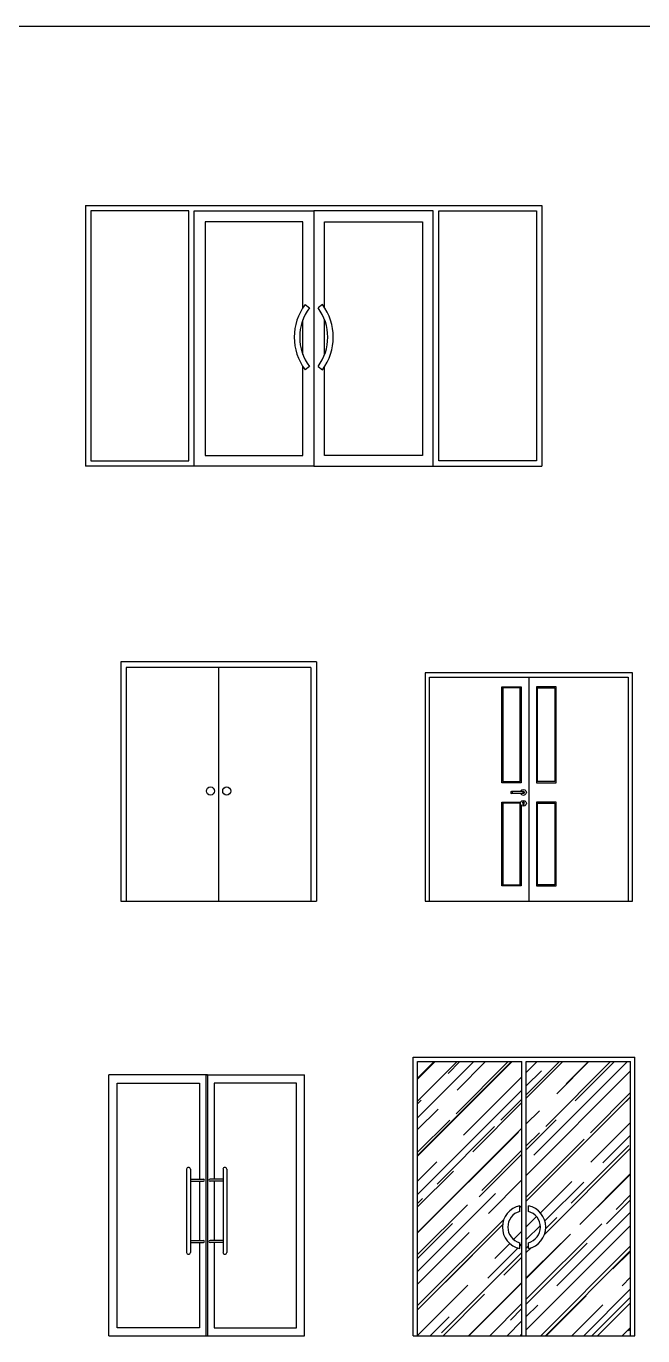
# Model space of a CAD drawing. Header units: inches. Extents: x -12530 to 36157, y 78659 to 110077.
# Drawn here: x 19012 to 24685, y 98031 to 110077 of the extents above; entities that cross this region are included whole.
import ezdxf

# ---------------------------------------------------------------- set-up
doc = ezdxf.new("R2010")
doc.units = ezdxf.units.IN
doc.header["$MEASUREMENT"] = 0
doc.layers.add('freecads.com', color=7, linetype='Continuous')

msp = doc.modelspace()

# ---------------------------------------------------------------- linework, layer by layer
at = {"layer": 'freecads.com'}
for p, q in [((11593, 110077), (36157, 110077)), ((19557, 108429), (23757, 108429)), ((19557, 108429), (19557, 106029)), ((23757, 108429), (23757, 106029)), ((20507, 108379), (19607, 108379)), ((19607, 108379), (19607, 106079)), ((20507, 106079), (20507, 108379)), ((20557, 106029), (20557, 108379)), ((20557, 108379), (21657, 108379)), ((21657, 108379), (21657, 106029)), ((22757, 108379), (21657, 108379)), ((21657, 108379), (21657, 106029)), ((22757, 106029), (22757, 108379)), ((22807, 108379), (23707, 108379)), ((22807, 106079), (22807, 108379)), ((23707, 108379), (23707, 106079)), ((21557, 108279), (20657, 108279)), ((20657, 108279), (20657, 106129)), ((21557, 107487), (21557, 108279)), ((21757, 108279), (22657, 108279)), ((21757, 107487), (21757, 108279)), ((22657, 108279), (22657, 106129)), ((21578, 107517), (21618, 107487)), ((21737, 107517), (21697, 107487)), ((21557, 107057), (21557, 107376)), ((21757, 107057), (21757, 107376)), ((21557, 106129), (21557, 106946)), ((21618, 106947), (21578, 106917)), ((21697, 106947), (21737, 106917)), ((21757, 106129), (21757, 106946)), ((20657, 106129), (21557, 106129)), ((22657, 106129), (21757, 106129)), ((20557, 106029), (19557, 106029)), ((19607, 106079), (20507, 106079)), ((21657, 106029), (20557, 106029)), ((21657, 106029), (22757, 106029)), ((22757, 106029), (23757, 106029)), ((23707, 106079), (22807, 106079)), ((21682, 104229), (19882, 104229)), ((19882, 104229), (19882, 102029)), ((21682, 104229), (21682, 102029)), ((21632, 104179), (19932, 104179)), ((19932, 104179), (19932, 102029)), ((20782, 104179), (20782, 102029)), ((21632, 104179), (21632, 102029)), ((24592, 104129), (22682, 104129)), ((22682, 104129), (22682, 104089)), ((22682, 104089), (22682, 102029)), ((22722, 102029), (22722, 104089)), ((22722, 104089), (24552, 104089)), ((23637, 104089), (23637, 102029)), ((24552, 104089), (24552, 102029)), ((24592, 104089), (24592, 104129)), ((24592, 102029), (24592, 104089)), ((23387, 103119), (23387, 104001)), ((23387, 104001), (23567, 104001)), ((23557, 103991), (23397, 103991)), ((23397, 103991), (23397, 103129)), ((23557, 103129), (23557, 103991)), ((23567, 104001), (23567, 103119)), ((23887, 104001), (23707, 104001)), ((23707, 104001), (23707, 103119)), ((23717, 103129), (23717, 103991)), ((23717, 103991), (23877, 103991)), ((23877, 103991), (23877, 103129)), ((23887, 103119), (23887, 104001)), ((23567, 103119), (23387, 103119)), ((23397, 103129), (23557, 103129)), ((23707, 103119), (23887, 103119)), ((23877, 103129), (23717, 103129)), ((23470, 103036), (23467, 103029)), ((23467, 103029), (23470, 103022)), ((23471, 103036), (23468, 103029)), ((23468, 103029), (23471, 103022)), ((23477, 103039), (23470, 103036)), ((23470, 103022), (23477, 103019)), ((23476, 103036), (23474, 103029)), ((23474, 103029), (23476, 103022)), ((23478, 103039), (23477, 103039)), ((23478, 103019), (23477, 103019)), ((23481, 103039), (23478, 103039)), ((23481, 103019), (23478, 103019)), ((23486, 103039), (23481, 103039)), ((23486, 103019), (23481, 103019)), ((23483, 103036), (23482, 103029)), ((23482, 103029), (23483, 103022)), ((23492, 103039), (23486, 103039)), ((23492, 103019), (23486, 103019)), ((23572, 103039), (23492, 103039)), ((23572, 103019), (23492, 103019)), ((23562, 103039), (23563, 103043)), ((23563, 103016), (23562, 103019)), ((23563, 103043), (23573, 103052)), ((23573, 103006), (23563, 103016)), ((23577, 103039), (23572, 103039)), ((23577, 103019), (23572, 103019)), ((23573, 103052), (23587, 103056)), ((23587, 103002), (23573, 103006)), ((23582, 103039), (23577, 103039)), ((23582, 103019), (23577, 103019)), ((23580, 103036), (23581, 103029)), ((23581, 103029), (23580, 103022)), ((23586, 103039), (23582, 103039)), ((23586, 103019), (23582, 103019)), ((23587, 103039), (23586, 103039)), ((23587, 103019), (23586, 103019)), ((23587, 103056), (23600, 103052)), ((23587, 103039), (23594, 103036)), ((23587, 103036), (23590, 103029)), ((23590, 103029), (23587, 103022)), ((23594, 103022), (23587, 103019)), ((23600, 103006), (23587, 103002)), ((23592, 103036), (23595, 103029)), ((23595, 103029), (23592, 103022)), ((23594, 103036), (23597, 103029)), ((23597, 103029), (23594, 103022)), ((23600, 103052), (23610, 103043)), ((23610, 103016), (23600, 103006)), ((23610, 103043), (23614, 103029)), ((23614, 103029), (23610, 103016)), ((23387, 102169), (23387, 102939)), ((23387, 102939), (23562, 102939)), ((23557, 102929), (23397, 102929)), ((23397, 102929), (23397, 102179)), ((23557, 102179), (23557, 102929)), ((23560, 102929), (23563, 102943)), ((23563, 102916), (23560, 102929)), ((23563, 102943), (23573, 102952)), ((23573, 102906), (23563, 102916)), ((23567, 102912), (23567, 102169)), ((23573, 102952), (23587, 102956)), ((23587, 102902), (23573, 102906)), ((23579, 102939), (23580, 102941)), ((23582, 102933), (23579, 102939)), ((23581, 102944), (23580, 102941)), ((23581, 102944), (23587, 102947)), ((23582, 102933), (23582, 102932)), ((23582, 102932), (23582, 102929)), ((23582, 102929), (23582, 102926)), ((23582, 102926), (23582, 102920)), ((23582, 102920), (23582, 102917)), ((23582, 102917), (23583, 102913)), ((23583, 102913), (23587, 102912)), ((23587, 102956), (23600, 102952)), ((23587, 102947), (23592, 102944)), ((23587, 102912), (23590, 102913)), ((23600, 102906), (23587, 102902)), ((23590, 102913), (23592, 102917)), ((23592, 102944), (23593, 102941)), ((23594, 102939), (23592, 102933)), ((23592, 102932), (23592, 102933)), ((23592, 102932), (23592, 102929)), ((23592, 102929), (23592, 102926)), ((23592, 102926), (23592, 102920)), ((23592, 102920), (23592, 102917)), ((23594, 102939), (23593, 102941)), ((23600, 102952), (23610, 102943)), ((23610, 102916), (23600, 102906)), ((23610, 102943), (23614, 102929)), ((23614, 102929), (23610, 102916)), ((23887, 102939), (23707, 102939)), ((23707, 102939), (23707, 102169)), ((23717, 102179), (23717, 102929)), ((23717, 102929), (23877, 102929)), ((23877, 102929), (23877, 102179)), ((23887, 102169), (23887, 102939)), ((23567, 102169), (23387, 102169)), ((23397, 102179), (23557, 102179)), ((23707, 102169), (23887, 102169)), ((23877, 102179), (23717, 102179)), ((19882, 102029), (21682, 102029)), ((22682, 102029), (24592, 102029)), ((22573, 100594), (24613, 100594)), ((22573, 98031), (22573, 100594)), ((24613, 98031), (24613, 100594)), ((22613, 100391), (22776, 100554)), ((22613, 100037), (23130, 100554)), ((22613, 99684), (23483, 100554)), ((22613, 100190), (22978, 100554)), ((22613, 100402), (22766, 100554)), ((22613, 99691), (23476, 100554)), ((22613, 98031), (22613, 100554)), ((22613, 100554), (23573, 100554)), ((22894, 100445), (23002, 100554)), ((22968, 100074), (23448, 100554)), ((22977, 100292), (23239, 100554)), ((23573, 98031), (23573, 100554)), ((23613, 100249), (23918, 100554)), ((23613, 100454), (23713, 100554)), ((23613, 100217), (23950, 100554)), ((23613, 98031), (23613, 100554)), ((23613, 100554), (24573, 100554)), ((23613, 100330), (23753, 100470)), ((23613, 99507), (24573, 100467)), ((23683, 99692), (24544, 100554)), ((23792, 99958), (24388, 100554)), ((23895, 100258), (24190, 100554)), ((23981, 100348), (24187, 100554)), ((24064, 100194), (24424, 100554)), ((24573, 98031), (24573, 100554)), ((20092, 100431), (19773, 100431)), ((20680, 100431), (19773, 100431)), ((19773, 98031), (19773, 100431)), ((19848, 98106), (19848, 100356)), ((19848, 100356), (20605, 100356)), ((20605, 100356), (20605, 99799)), ((20666, 100431), (20666, 98031)), ((20666, 100431), (21573, 100431)), ((20680, 100431), (20680, 98031)), ((20741, 100356), (20741, 99799)), ((21498, 100356), (20741, 100356)), ((21498, 98106), (21498, 100356)), ((21573, 98031), (21573, 100431)), ((23037, 99878), (23573, 100414)), ((22613, 99330), (23573, 100290)), ((24125, 99781), (24573, 100230)), ((24204, 99899), (24573, 100269)), ((24531, 100187), (24573, 100230)), ((22613, 100165), (22647, 100198)), ((22613, 99928), (22801, 100115)), ((23120, 99724), (23573, 100177)), ((23380, 100016), (23573, 100209)), ((22613, 99719), (22910, 100016)), ((23613, 99980), (23734, 100101)), ((23613, 99743), (23888, 100018)), ((23613, 99270), (24354, 100011)), ((24208, 99627), (24573, 99993)), ((20605, 99889), (20605, 99473)), ((20741, 99889), (20741, 99473)), ((22613, 98980), (23573, 99940)), ((22613, 98977), (23541, 99905)), ((22792, 99427), (23322, 99958)), ((23613, 99779), (23734, 99899)), ((24319, 99622), (24573, 99876)), ((23615, 99311), (24146, 99841)), ((23782, 98964), (24573, 99756)), ((24027, 99252), (24558, 99783)), ((22613, 99454), (22790, 99631)), ((23181, 99311), (23573, 99703)), ((23204, 99369), (23573, 99739)), ((20488, 99563), (20488, 98799)), ((20523, 99563), (20523, 98799)), ((20823, 99563), (20823, 98799)), ((20858, 99563), (20858, 98799)), ((22613, 99217), (22944, 99547)), ((23613, 99270), (23877, 99533)), ((24107, 99056), (24573, 99523)), ((24268, 99213), (24573, 99519)), ((20523, 99473), (20642, 99473)), ((20523, 99453), (20642, 99453)), ((20605, 99453), (20605, 98909)), ((20823, 99473), (20703, 99473)), ((20823, 99453), (20703, 99453)), ((20741, 99453), (20741, 98909)), ((23264, 99157), (23573, 99467)), ((23744, 99163), (24031, 99450)), ((23785, 99088), (24142, 99445)), ((20605, 99289), (20605, 98909)), ((20741, 99289), (20741, 98909)), ((22613, 98623), (23329, 99339)), ((22613, 99249), (22659, 99295)), ((24351, 99060), (24573, 99282)), ((24439, 99194), (24573, 99328)), ((22613, 98779), (23071, 99236)), ((23553, 99210), (23573, 99230)), ((23553, 99210), (23573, 99230)), ((23553, 99176), (23553, 99227)), ((23633, 99176), (23633, 99227)), ((23895, 98490), (24573, 99169)), ((22613, 98309), (23406, 99101)), ((22613, 98743), (22933, 99063)), ((22613, 98270), (23394, 99051)), ((23613, 99033), (23708, 99128)), ((23613, 98368), (24307, 99061)), ((23613, 98916), (23743, 99045)), ((23613, 98085), (24573, 99045)), ((23793, 99018), (23895, 99120)), ((20523, 98909), (20642, 98909)), ((20823, 98909), (20703, 98909)), ((22613, 98507), (23087, 98980)), ((23497, 98916), (23573, 98993)), ((23613, 98559), (24020, 98966)), ((20523, 98889), (20642, 98889)), ((20605, 98889), (20605, 98709)), ((20605, 98807), (20605, 98106)), ((20823, 98889), (20703, 98889)), ((20741, 98889), (20741, 98709)), ((20741, 98807), (20741, 98106)), ((22834, 98059), (23573, 98798)), ((23258, 98561), (23537, 98839)), ((23324, 98743), (23462, 98881)), ((23553, 98835), (23553, 98887)), ((23553, 98856), (23573, 98876)), ((23613, 98322), (24174, 98883)), ((23613, 98563), (23930, 98879)), ((23613, 98838), (23633, 98858)), ((23613, 98796), (23660, 98843)), ((23633, 98835), (23633, 98887)), ((23747, 98031), (24573, 98858)), ((23789, 98031), (24573, 98815)), ((24411, 98646), (24573, 98808)), ((22613, 98270), (23117, 98773)), ((23407, 98589), (23573, 98756)), ((24494, 98492), (24573, 98572)), ((22613, 98033), (23076, 98496)), ((23082, 98031), (23573, 98523)), ((23086, 98031), (23573, 98519)), ((24143, 98031), (24573, 98462)), ((22849, 98031), (23230, 98413)), ((23277, 98031), (23573, 98328)), ((23613, 98209), (23718, 98314)), ((23796, 98031), (24163, 98398)), ((24033, 98031), (24317, 98315)), ((24217, 98031), (24573, 98388)), ((24270, 98031), (24573, 98335)), ((22729, 98031), (22905, 98207)), ((23467, 98176), (23573, 98282)), ((20605, 98106), (19848, 98106)), ((20741, 98106), (21498, 98106)), ((23436, 98031), (23573, 98169)), ((24496, 98031), (24573, 98108)), ((24554, 98078), (24573, 98098)), ((19773, 98031), (21573, 98031)), ((22573, 98031), (24613, 98031)), ((23559, 98031), (23573, 98045))]:
    msp.add_line(p, q, dxfattribs=at)
for centre in [(20707, 103042), (20857, 103042)]:
    msp.add_circle(centre, 37.5, dxfattribs=at)
for centre, radius, start, end in [((21978, 107217), 500, 143.1301, 216.8699), ((21978, 107217), 450, 143.1301, 216.8699), ((21337, 107217), 450, 323.1301, 36.8699), ((21337, 107217), 500, 323.1301, 36.8699), ((20505, 99563), 17.5, 0, 180), ((20840, 99563), 17.5, 0, 180), ((20642, 99463), 10, 270, 90), ((20703, 99463), 10, 90, 270), ((23593, 99031), 200, 101.537, 258.463), ((23593, 99031), 150, 105.466, 254.534), ((23593, 99031), 200, 281.537, 78.463), ((23593, 99031), 150, 285.466, 74.534), ((20642, 98899), 10, 270, 90), ((20703, 98899), 10, 90, 270), ((20505, 98799), 17.5, 180, 0), ((20840, 98799), 17.5, 180, 0)]:
    msp.add_arc(centre, radius, start, end, dxfattribs=at)

doc.saveas('drawing.dxf')
